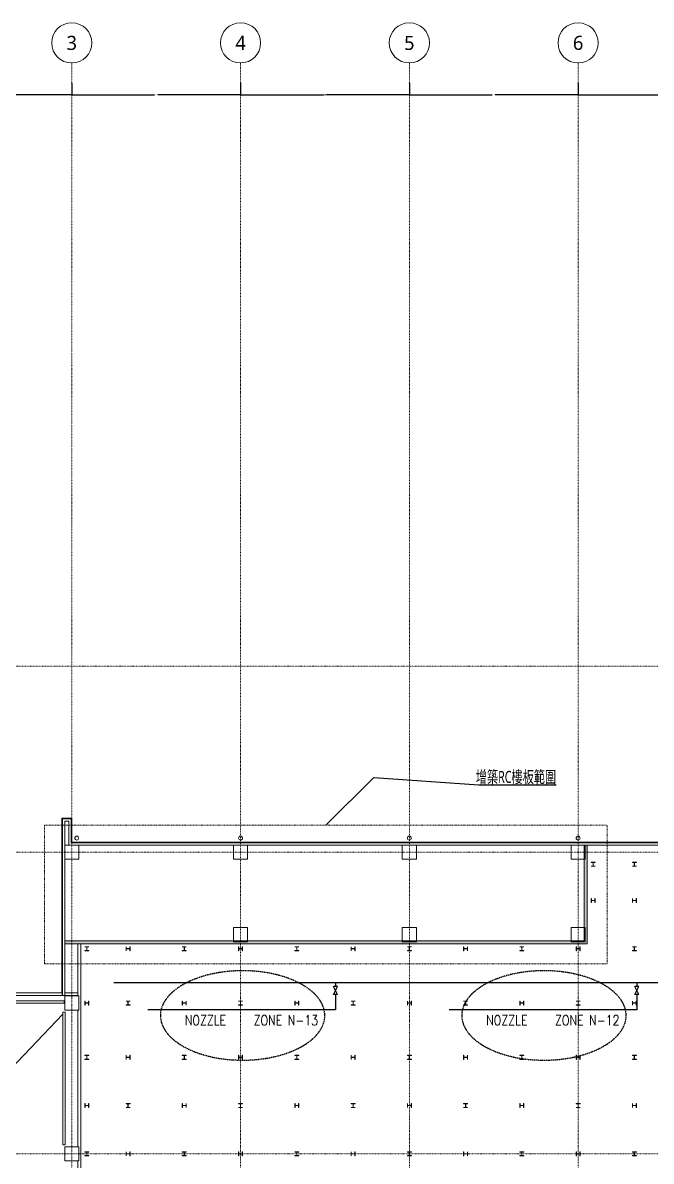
# Model space of a CAD drawing. Extents: x -32000 to 362567, y -29000 to 144214.
# Drawn here: x 15561 to 46839, y 74632 to 131250 of the extents above; entities that cross this region are included whole.
import ezdxf
from ezdxf.enums import TextEntityAlignment as Align

# ---------------------------------------------------------------- set-up
doc = ezdxf.new("R2010")
doc.units = 0
doc.header["$LTSCALE"] = 10
for name, pattern in [('H12PL25$0$JJP_三點線', [0.9, 0.3, -0.15, 0, -0.15, 0, -0.15, 0, -0.15]), ('H12PL25$0$JJP_虛線(退縮線、投影線、地下室範圍、非屬本工程、圖面分區)', [0.45, 0.3, -0.15]), ('H12PL25$0$TAI_虛線', [5.644, 2.822, -2.822]), ('XFM1P20-HI FOG-200K$0$HIDDEN', [9.525, 6.35, -3.175])]:
    doc.linetypes.add(name, pattern=pattern)
for name, color, linetype in [('H12PL25$0$A-DIM', 252, 'Continuous'), ('H12PL25$0$A-OBJE-2D', 252, 'Continuous'), ('H12PL25$0$A-OBJE-MEP', 252, 'Continuous'), ('H12PL25$0$A-TEXT-修改說明.200K', 252, 'Continuous'), ('H12PL25$0$A-WALL-EX', 252, 'Continuous'), ('H12PL25$0$A-WALL-IN', 252, 'Continuous'), ('H12PL25$0$Hattch', 252, 'Continuous'), ('H12PL25$0$S-COL', 252, 'Continuous'), ('H12PL25$0$S-GRID', 252, 'Continuous'), ('XFM1P20-HI FOG-200K$0$M-CWTR-TEXT', 4, 'Continuous'), ('XFM1P20-HI FOG-200K$0$M-PIPE-CHWR20', 110, 'Continuous'), ('XFM1P20-HI FOG-200K$0$M-PIPE-FITTING', 2, 'Continuous')]:
    doc.layers.add(name, color=color, linetype=linetype)
doc.styles.add('H12PL25$0$dim-txt', font='isocp.shx', dxfattribs={"width": 0.7, "bigfont": 'chineset.shx'})
doc.styles.add('H12PL25$0$Standard', font='', dxfattribs={"width": 0.8})
doc.styles.add('XFM1P20-HI FOG-200K$0$12P7-XCM2P10$0$AA-TXT', font='simplex.shx', dxfattribs={"bigfont": 'china.shx'})
doc.styles.get('H12PL25$0$Standard').set_extended_font_data('Microsoft JhengHei')
doc.dimstyles.new('H12PL25$0$ARCH-dim-200MM', dxfattribs={"dimscale": 200, "dimtxt": 0.3, "dimasz": 0.1, "dimexe": 0.1, "dimexo": 0.1, "dimgap": 0.05, "dimtad": 1, "dimdec": 0, "dimlfac": 10, "dimrnd": 0.5, "dimdsep": 46, "dimtxsty": 'H12PL25$0$dim-txt', "dimblk": 'H12PL25$0$_Dot', "dimcen": 2, "dimclrd": 256, "dimclre": 256, "dimclrt": 256, "dimadec": 0, "dimazin": 0, "dimtfac": 1, "dimtix": 1, "dimtmove": 2, "dimatfit": 3, "dimldrblk": 'H12PL25$0$_OBLIQUE', "dimfxl": 1, "dimtvp": 1, "dimtolj": 1, "dimarcsym": 0})

# ---------------------------------------------------------------- blocks, each defined once
blk = doc.blocks.new('*D100')
at = {"layer": 'DEFPOINTS', "color": 0, "linetype": 'Continuous', "transparency": 16777216}
for p in [(9000, 128250), (18000, 128250), (18000, 127670)]:
    blk.add_point(p, dxfattribs=at)
at = {"layer": 'H12PL25$0$A-DIM', "linetype": 'Continuous', "lineweight": -2, "transparency": 16777216}
for p, q in [((9000, 128230), (9000, 127650)), ((18000, 128230), (18000, 127650)), ((9020, 127670), (13422, 127670)), ((17980, 127670), (13578, 127670))]:
    blk.add_line(p, q, dxfattribs=at)
at = {"layer": 'H12PL25$0$A-DIM', "linetype": 'Continuous', "lineweight": 0, "transparency": 16777216, "insert": (13500, 127670), "char_height": 60, "attachment_point": 5, "style": 'H12PL25$0$dim-txt'}
blk.add_mtext('\\A1;90000', dxfattribs=at)
blk = doc.blocks.new('H12PL25$0$_Dot')
blk = doc.blocks.new('H12PL25$0$_OBLIQUE')
at = {"color": 0, "linetype": 'ByBlock', "lineweight": -2}
blk.add_line((-0.5, -0.5), (0.5, 0.5), dxfattribs=at)
blk = doc.blocks.new('*D101')
at = {"layer": 'DEFPOINTS', "color": 0, "linetype": 'Continuous', "transparency": 16777216}
for p in [(18000, 128250), (26400, 128250), (26400, 127670)]:
    blk.add_point(p, dxfattribs=at)
at = {"layer": 'H12PL25$0$A-DIM', "linetype": 'Continuous', "lineweight": -2, "transparency": 16777216}
for p, q in [((18000, 128230), (18000, 127650)), ((26400, 128230), (26400, 127650)), ((18020, 127670), (22121, 127670)), ((26380, 127670), (22279, 127670))]:
    blk.add_line(p, q, dxfattribs=at)
at = {"layer": 'H12PL25$0$A-DIM', "linetype": 'Continuous', "lineweight": 0, "transparency": 16777216, "insert": (22200, 127670), "char_height": 60, "attachment_point": 5, "style": 'H12PL25$0$dim-txt'}
blk.add_mtext('\\A1;84000', dxfattribs=at)
blk = doc.blocks.new('*D102')
at = {"layer": 'DEFPOINTS', "color": 0, "linetype": 'Continuous', "transparency": 16777216}
for p in [(26400, 128250), (34800, 128250), (34800, 127670)]:
    blk.add_point(p, dxfattribs=at)
at = {"layer": 'H12PL25$0$A-DIM', "linetype": 'Continuous', "lineweight": -2, "transparency": 16777216}
for p, q in [((26400, 128230), (26400, 127650)), ((34800, 128230), (34800, 127650)), ((26420, 127670), (30521, 127670)), ((34780, 127670), (30679, 127670))]:
    blk.add_line(p, q, dxfattribs=at)
at = {"layer": 'H12PL25$0$A-DIM', "linetype": 'Continuous', "lineweight": 0, "transparency": 16777216, "insert": (30600, 127670), "char_height": 60, "attachment_point": 5, "style": 'H12PL25$0$dim-txt'}
blk.add_mtext('\\A1;84000', dxfattribs=at)
blk = doc.blocks.new('*D103')
at = {"layer": 'DEFPOINTS', "color": 0, "linetype": 'Continuous', "transparency": 16777216}
for p in [(34800, 128250), (43200, 128250), (43200, 127670)]:
    blk.add_point(p, dxfattribs=at)
at = {"layer": 'H12PL25$0$A-DIM', "linetype": 'Continuous', "lineweight": -2, "transparency": 16777216}
for p, q in [((34800, 128230), (34800, 127650)), ((43200, 128230), (43200, 127650)), ((34820, 127670), (38921, 127670)), ((43180, 127670), (39079, 127670))]:
    blk.add_line(p, q, dxfattribs=at)
at = {"layer": 'H12PL25$0$A-DIM', "linetype": 'Continuous', "lineweight": 0, "transparency": 16777216, "insert": (39000, 127670), "char_height": 60, "attachment_point": 5, "style": 'H12PL25$0$dim-txt'}
blk.add_mtext('\\A1;84000', dxfattribs=at)
blk = doc.blocks.new('*D104')
at = {"layer": 'DEFPOINTS', "color": 0, "linetype": 'Continuous', "transparency": 16777216}
for p in [(43200, 128250), (51600, 128250), (51600, 127670)]:
    blk.add_point(p, dxfattribs=at)
at = {"layer": 'H12PL25$0$A-DIM', "linetype": 'Continuous', "lineweight": -2, "transparency": 16777216}
for p, q in [((43200, 128230), (43200, 127650)), ((51600, 128230), (51600, 127650)), ((43220, 127670), (47321, 127670)), ((51580, 127670), (47479, 127670))]:
    blk.add_line(p, q, dxfattribs=at)
at = {"layer": 'H12PL25$0$A-DIM', "linetype": 'Continuous', "lineweight": 0, "transparency": 16777216, "insert": (47400, 127670), "char_height": 60, "attachment_point": 5, "style": 'H12PL25$0$dim-txt'}
blk.add_mtext('\\A1;84000', dxfattribs=at)
blk = doc.blocks.new('XFM1P20-HI FOG-200K$0$A$Ce98573ec')
at = {"layer": 'XFM1P20-HI FOG-200K$0$M-PIPE-FITTING', "ltscale": 0.1}
for p, q in [((2, 0), (0, 4)), ((0, 0), (2, 4)), ((0, 4), (2, 4)), ((0, 0), (2, 0))]:
    blk.add_line(p, q, dxfattribs=at)
blk = doc.blocks.new('XFM1P20-HI FOG-200K')
at = {"layer": 'XFM1P20-HI FOG-200K$0$M-PIPE-CHWR20'}
for p, q in [((175590, 83510), (20101, 83510)), ((31127, 83510), (31127, 83317)), ((46125, 83510), (46125, 83317)), ((31127, 82917), (31127, 82160)), ((46125, 82917), (46125, 82160)), ((31127, 82160), (21782, 82160)), ((46125, 82160), (36780, 82160))]:
    blk.add_line(p, q, dxfattribs=at)
at = {"layer": 'XFM1P20-HI FOG-200K$0$M-PIPE-CHWR20', "color": 1, "linetype": 'XFM1P20-HI FOG-200K$0$HIDDEN', "extrusion": (0, 0, -1)}
for centre in [(26502, 81882), (41500, 81882)]:
    blk.add_ellipse(centre, major_axis=(-4090, 0), ratio=0.543579, dxfattribs=at)
at = {"xscale": -100, "yscale": 100, "zscale": 100}
for p in [(31227, 82917), (46225, 82917)]:
    blk.add_blockref('XFM1P20-HI FOG-200K$0$A$Ce98573ec', p, dxfattribs=at)
at = {"layer": 'XFM1P20-HI FOG-200K$0$M-CWTR-TEXT', "style": 'XFM1P20-HI FOG-200K$0$12P7-XCM2P10$0$AA-TXT', "width": 0.8}
for s, p in [('NOZZLE', (23626, 81641)), ('ZONE N-13', (27052, 81641)), ('NOZZLE', (38624, 81641)), ('ZONE N-12', (42050, 81641))]:
    blk.add_text(s, height=500, dxfattribs=at).set_placement(p, align=Align.MIDDLE_LEFT)
blk = doc.blocks.new('H12PL25')
at = {"layer": 'H12PL25$0$Hattch', "linetype": 'Continuous', "lineweight": 0}
blk.add_hatch(color=256, dxfattribs=at).paths.add_polyline_path([(17650, 85600), (43500, 85600), (43500, 90350), (43650, 90350), (43650, 85450), (17650, 85450)])
at = {"layer": 'H12PL25$0$A-OBJE-2D', "lineweight": 0}
blk.add_line((0, 63510), (17550, 81950), dxfattribs=at)
at = {"layer": 'H12PL25$0$A-OBJE-MEP', "lineweight": 0, "flags": 128}
for points in [[(18345, 90700, 1), (18155, 90700, 1)], [(26495, 90700, 1), (26305, 90700, 1)], [(34895, 90700, 1), (34705, 90700, 1)], [(43295, 90700, 1), (43105, 90700, 1)]]:
    blk.add_lwpolyline(points, format="xyb", close=True, dxfattribs=at)
at = {"layer": 'H12PL25$0$A-OBJE-MEP', "lineweight": 0}
for centre in [(18250, 90700), (26400, 90700), (34800, 90700), (43200, 90700)]:
    blk.add_circle(centre, 100, dxfattribs=at)
at = {"layer": 'H12PL25$0$A-TEXT-修改說明.200K', "linetype": 'H12PL25$0$TAI_虛線', "lineweight": 0}
blk.add_lwpolyline([(44650, 84450), (16650, 84450), (16650, 91350), (44650, 91350)], close=True, dxfattribs=at)
at = {"layer": 'H12PL25$0$A-WALL-EX', "lineweight": 0}
for p, q in [((17650, 91665), (17535, 91665)), ((17650, 91665), (17535, 91665)), ((17535, 83000), (17535, 91665)), ((17650, 91665), (17850, 91665)), ((17965, 91665), (17850, 91665)), ((17965, 91665), (17850, 91665)), ((17965, 91665), (17965, 90500)), ((17965, 90500), (17965, 90465)), ((17965, 90465), (18000, 90465)), ((17965, 90465), (18000, 90465)), ((18000, 90465), (68150, 90465)), ((17535, 83000), (17535, 82880)), ((17535, 83000), (17535, 82880)), ((17535, 83000), (17535, 82880)), ((17535, 82880), (17535, 82972)), ((17535, 82880), (17535, 82972)), ((17535, 82880), (17650, 82880)), ((17535, 82880), (17650, 82880)), ((17650, 82880), (17650, 83000)), ((17650, 82880), (17650, 83000)), ((17650, 82880), (17650, 83000))]:
    blk.add_line(p, q, dxfattribs=at)
at = {"layer": 'H12PL25$0$A-WALL-EX', "linetype": 'H12PL25$0$JJP_虛線(退縮線、投影線、地下室範圍、非屬本工程、圖面分區)', "lineweight": 0}
blk.add_line((17517.5, 82999.97), (-380, 82999.97), dxfattribs=at)
at = {"layer": 'H12PL25$0$A-WALL-EX', "lineweight": 0, "flags": 128}
for points in [[(17500, 83000), (17500, 91700)], [(17500, 83000), (17500, 91700)], [(17500, 83000), (17500, 91700)], [(17500, 91700), (17535, 91700)], [(17500, 91700), (17500, 83000)], [(17965, 91700), (17535, 91700)], [(17650, 91550), (17850, 91550)], [(17650, 83000), (17650, 91550)], [(17850, 91550), (17850, 90350)], [(18000, 91700), (17965, 91700)], [(18000, 90500), (18000, 91700)], [(17850, 90350), (17965, 90350)], [(17850, 90350), (17965, 90350)], [(17965, 90350), (68150, 90350)], [(18000, 90500), (68150, 90500)], [(18000, 90500), (68150, 90500)], [(18000, 90500), (68150, 90500)], [(68150, 90500), (18000, 90500)], [(17535, 83000), (-380, 83000)], [(-380, 82880), (18300, 82880)], [(17500, 83000), (17535, 83000)], [(17650, 82880), (17535, 82880)], [(17650, 82880), (17535, 82880)], [(18300, 83000), (17650, 83000)], [(18300, 83000), (18300, 82880)]]:
    blk.add_lwpolyline(points, dxfattribs=at)
at = {"layer": 'H12PL25$0$A-WALL-EX', "linetype": 'H12PL25$0$JJP_虛線(退縮線、投影線、地下室範圍、非屬本工程、圖面分區)', "lineweight": 0, "flags": 128}
for points in [[(17517.5, 83000), (-500, 83000)], [(-380, 82879.97), (17517.5, 82879.97)], [(17517.5, 83000), (17517.5, 82999.97)], [(17517.5, 82999.97), (17517.5, 82879.97)]]:
    blk.add_lwpolyline(points, dxfattribs=at)
at = {"layer": 'H12PL25$0$A-WALL-IN', "lineweight": 0, "flags": 128}
for points in [[(43500, 90350), (43650, 90350)], [(43650, 85600), (43650, 90350)], [(43500, 89650), (43500, 86250)], [(26050, 85600), (17650, 85600)], [(17650, 85450), (17650, 85600)], [(34450, 85600), (26750, 85600)], [(42850, 85600), (35150, 85600)], [(43650, 85450), (43650, 85600)], [(17650, 85450), (43650, 85450)], [(18300, 85450), (18300, 82850)], [(18450, 85450), (18300, 85450)], [(18450, 450), (18450, 85450)], [(17615, 82612.5), (385, 82612.5)], [(385, 82500), (17615, 82500)], [(17615, 82500), (17615, 82612.5)], [(18300, 82150), (18300, 75350)], [(17672, 82050), (17550, 82050)], [(17550, 82050), (17550, 75450)], [(17672, 75450), (17672, 82050)], [(17550, 75450), (17672, 75450)], [(18300, 74650), (18300, 60350)]]:
    blk.add_lwpolyline(points, dxfattribs=at)
at = {"layer": 'H12PL25$0$Hattch', "lineweight": 0, "flags": 128}
blk.add_lwpolyline([(17650, 85600), (43500, 85600), (43500, 90350), (43650, 90350), (43650, 85450), (17650, 85450)], close=True, dxfattribs=at)
at = {"layer": 'H12PL25$0$S-COL', "lineweight": 0, "flags": 128}
for points in [[(17650, 89650), (18350, 89650), (18350, 90350)], [(17850, 90350), (17650, 90350)], [(26050, 90350), (26050, 89650), (26750, 89650), (26750, 90350)], [(34450, 90350), (34450, 89650), (35150, 89650), (35150, 90350)], [(42850, 90350), (42850, 89650), (43550, 89650), (43550, 90350)]]:
    blk.add_lwpolyline(points, dxfattribs=at)
for points in [[(44050, 89299.5), (44050, 89311.5), (43967, 89311.5, -0.41421356), (43954, 89324.5), (43954, 89474.5, -0.41421356), (43967, 89487.5), (44050, 89487.5), (44050, 89499.5), (43850, 89499.5), (43850, 89487.5), (43933, 89487.5, -0.41421356), (43946, 89474.5), (43946, 89324.5, -0.41421356), (43933, 89311.5), (43850, 89311.5), (43850, 89299.5)], [(46100, 89299.5), (46100, 89311.5), (46017, 89311.5, -0.41421356), (46004, 89324.5), (46004, 89474.5, -0.41421356), (46017, 89487.5), (46100, 89487.5), (46100, 89499.5), (45900, 89499.5), (45900, 89487.5), (45983, 89487.5, -0.41421356), (45996, 89474.5), (45996, 89324.5, -0.41421356), (45983, 89311.5), (45900, 89311.5), (45900, 89299.5)], [(44050, 87700), (44038, 87700), (44038, 87617, -0.41421356), (44025, 87604), (43875, 87604, -0.41421356), (43862, 87617), (43862, 87700), (43850, 87700), (43850, 87500), (43862, 87500), (43862, 87583, -0.41421356), (43875, 87596), (44025, 87596, -0.41421356), (44038, 87583), (44038, 87500), (44050, 87500)], [(46100, 87700), (46088, 87700), (46088, 87617, -0.41421356), (46075, 87604), (45925, 87604, -0.41421356), (45912, 87617), (45912, 87700), (45900, 87700), (45900, 87500), (45912, 87500), (45912, 87583, -0.41421356), (45925, 87596), (46075, 87596, -0.41421356), (46088, 87583), (46088, 87500), (46100, 87500)], [(18850, 85100), (18850, 85112), (18767, 85112, -0.41421356), (18754, 85125), (18754, 85275, -0.41421356), (18767, 85288), (18850, 85288), (18850, 85300), (18650, 85300), (18650, 85288), (18733, 85288, -0.41421356), (18746, 85275), (18746, 85125, -0.41421356), (18733, 85112), (18650, 85112), (18650, 85100)], [(20900, 85300), (20888, 85300), (20888, 85217, -0.41421356), (20875, 85204), (20725, 85204, -0.41421356), (20712, 85217), (20712, 85300), (20700, 85300), (20700, 85100), (20712, 85100), (20712, 85183, -0.41421356), (20725, 85196), (20875, 85196, -0.41421356), (20888, 85183), (20888, 85100), (20900, 85100)], [(23700, 85100), (23700, 85112), (23617, 85112, -0.41421356), (23604, 85125), (23604, 85275, -0.41421356), (23617, 85288), (23700, 85288), (23700, 85300), (23500, 85300), (23500, 85288), (23583, 85288, -0.41421356), (23596, 85275), (23596, 85125, -0.41421356), (23583, 85112), (23500, 85112), (23500, 85100)], [(26500, 85300), (26488, 85300), (26488, 85217, -0.41421356), (26475, 85204), (26325, 85204, -0.41421356), (26312, 85217), (26312, 85300), (26300, 85300), (26300, 85100), (26312, 85100), (26312, 85183, -0.41421356), (26325, 85196), (26475, 85196, -0.41421356), (26488, 85183), (26488, 85100), (26500, 85100)], [(29300, 85100), (29300, 85112), (29217, 85112, -0.41421356), (29204, 85125), (29204, 85275, -0.41421356), (29217, 85288), (29300, 85288), (29300, 85300), (29100, 85300), (29100, 85288), (29183, 85288, -0.41421356), (29196, 85275), (29196, 85125, -0.41421356), (29183, 85112), (29100, 85112), (29100, 85100)], [(32100, 85300), (32088, 85300), (32088, 85217, -0.41421356), (32075, 85204), (31925, 85204, -0.41421356), (31912, 85217), (31912, 85300), (31900, 85300), (31900, 85100), (31912, 85100), (31912, 85183, -0.41421356), (31925, 85196), (32075, 85196, -0.41421356), (32088, 85183), (32088, 85100), (32100, 85100)], [(34900, 85100), (34900, 85112), (34817, 85112, -0.41421356), (34804, 85125), (34804, 85275, -0.41421356), (34817, 85288), (34900, 85288), (34900, 85300), (34700, 85300), (34700, 85288), (34783, 85288, -0.41421356), (34796, 85275), (34796, 85125, -0.41421356), (34783, 85112), (34700, 85112), (34700, 85100)], [(37700, 85300), (37688, 85300), (37688, 85217, -0.41421356), (37675, 85204), (37525, 85204, -0.41421356), (37512, 85217), (37512, 85300), (37500, 85300), (37500, 85100), (37512, 85100), (37512, 85183, -0.41421356), (37525, 85196), (37675, 85196, -0.41421356), (37688, 85183), (37688, 85100), (37700, 85100)], [(40500, 85100), (40500, 85112), (40417, 85112, -0.41421356), (40404, 85125), (40404, 85275, -0.41421356), (40417, 85288), (40500, 85288), (40500, 85300), (40300, 85300), (40300, 85288), (40383, 85288, -0.41421356), (40396, 85275), (40396, 85125, -0.41421356), (40383, 85112), (40300, 85112), (40300, 85100)], [(43300, 85300), (43288, 85300), (43288, 85217, -0.41421356), (43275, 85204), (43125, 85204, -0.41421356), (43112, 85217), (43112, 85300), (43100, 85300), (43100, 85100), (43112, 85100), (43112, 85183, -0.41421356), (43125, 85196), (43275, 85196, -0.41421356), (43288, 85183), (43288, 85100), (43300, 85100)], [(46100, 85100), (46100, 85112), (46017, 85112, -0.41421356), (46004, 85125), (46004, 85275, -0.41421356), (46017, 85288), (46100, 85288), (46100, 85300), (45900, 85300), (45900, 85288), (45983, 85288, -0.41421356), (45996, 85275), (45996, 85125, -0.41421356), (45983, 85112), (45900, 85112), (45900, 85100)], [(18850, 82600), (18838, 82600), (18838, 82517, -0.41421356), (18825, 82504), (18675, 82504, -0.41421356), (18662, 82517), (18662, 82600), (18650, 82600), (18650, 82400), (18662, 82400), (18662, 82483, -0.41421356), (18675, 82496), (18825, 82496, -0.41421356), (18838, 82483), (18838, 82400), (18850, 82400)], [(20900, 82400), (20900, 82412), (20817, 82412, -0.41421356), (20804, 82425), (20804, 82575, -0.41421356), (20817, 82588), (20900, 82588), (20900, 82600), (20700, 82600), (20700, 82588), (20783, 82588, -0.41421356), (20796, 82575), (20796, 82425, -0.41421356), (20783, 82412), (20700, 82412), (20700, 82400)], [(23700, 82600), (23688, 82600), (23688, 82517, -0.41421356), (23675, 82504), (23525, 82504, -0.41421356), (23512, 82517), (23512, 82600), (23500, 82600), (23500, 82400), (23512, 82400), (23512, 82483, -0.41421356), (23525, 82496), (23675, 82496, -0.41421356), (23688, 82483), (23688, 82400), (23700, 82400)], [(26500, 82400), (26500, 82412), (26417, 82412, -0.41421356), (26404, 82425), (26404, 82575, -0.41421356), (26417, 82588), (26500, 82588), (26500, 82600), (26300, 82600), (26300, 82588), (26383, 82588, -0.41421356), (26396, 82575), (26396, 82425, -0.41421356), (26383, 82412), (26300, 82412), (26300, 82400)], [(29300, 82600), (29288, 82600), (29288, 82517, -0.41421356), (29275, 82504), (29125, 82504, -0.41421356), (29112, 82517), (29112, 82600), (29100, 82600), (29100, 82400), (29112, 82400), (29112, 82483, -0.41421356), (29125, 82496), (29275, 82496, -0.41421356), (29288, 82483), (29288, 82400), (29300, 82400)], [(32100, 82400), (32100, 82412), (32017, 82412, -0.41421356), (32004, 82425), (32004, 82575, -0.41421356), (32017, 82588), (32100, 82588), (32100, 82600), (31900, 82600), (31900, 82588), (31983, 82588, -0.41421356), (31996, 82575), (31996, 82425, -0.41421356), (31983, 82412), (31900, 82412), (31900, 82400)], [(34900, 82600), (34888, 82600), (34888, 82517, -0.41421356), (34875, 82504), (34725, 82504, -0.41421356), (34712, 82517), (34712, 82600), (34700, 82600), (34700, 82400), (34712, 82400), (34712, 82483, -0.41421356), (34725, 82496), (34875, 82496, -0.41421356), (34888, 82483), (34888, 82400), (34900, 82400)], [(37700, 82400), (37700, 82412), (37617, 82412, -0.41421356), (37604, 82425), (37604, 82575, -0.41421356), (37617, 82588), (37700, 82588), (37700, 82600), (37500, 82600), (37500, 82588), (37583, 82588, -0.41421356), (37596, 82575), (37596, 82425, -0.41421356), (37583, 82412), (37500, 82412), (37500, 82400)], [(40500, 82600), (40488, 82600), (40488, 82517, -0.41421356), (40475, 82504), (40325, 82504, -0.41421356), (40312, 82517), (40312, 82600), (40300, 82600), (40300, 82400), (40312, 82400), (40312, 82483, -0.41421356), (40325, 82496), (40475, 82496, -0.41421356), (40488, 82483), (40488, 82400), (40500, 82400)], [(43300, 82400), (43300, 82412), (43217, 82412, -0.41421356), (43204, 82425), (43204, 82575, -0.41421356), (43217, 82588), (43300, 82588), (43300, 82600), (43100, 82600), (43100, 82588), (43183, 82588, -0.41421356), (43196, 82575), (43196, 82425, -0.41421356), (43183, 82412), (43100, 82412), (43100, 82400)], [(46100, 82600), (46088, 82600), (46088, 82517, -0.41421356), (46075, 82504), (45925, 82504, -0.41421356), (45912, 82517), (45912, 82600), (45900, 82600), (45900, 82400), (45912, 82400), (45912, 82483, -0.41421356), (45925, 82496), (46075, 82496, -0.41421356), (46088, 82483), (46088, 82400), (46100, 82400)], [(18850, 79700), (18850, 79712), (18767, 79712, -0.41421356), (18754, 79725), (18754, 79875, -0.41421356), (18767, 79888), (18850, 79888), (18850, 79900), (18650, 79900), (18650, 79888), (18733, 79888, -0.41421356), (18746, 79875), (18746, 79725, -0.41421356), (18733, 79712), (18650, 79712), (18650, 79700)], [(20900, 79900), (20888, 79900), (20888, 79817, -0.41421356), (20875, 79804), (20725, 79804, -0.41421356), (20712, 79817), (20712, 79900), (20700, 79900), (20700, 79700), (20712, 79700), (20712, 79783, -0.41421356), (20725, 79796), (20875, 79796, -0.41421356), (20888, 79783), (20888, 79700), (20900, 79700)], [(23700, 79700), (23700, 79712), (23617, 79712, -0.41421356), (23604, 79725), (23604, 79875, -0.41421356), (23617, 79888), (23700, 79888), (23700, 79900), (23500, 79900), (23500, 79888), (23583, 79888, -0.41421356), (23596, 79875), (23596, 79725, -0.41421356), (23583, 79712), (23500, 79712), (23500, 79700)], [(26500, 79900), (26488, 79900), (26488, 79817, -0.41421356), (26475, 79804), (26325, 79804, -0.41421356), (26312, 79817), (26312, 79900), (26300, 79900), (26300, 79700), (26312, 79700), (26312, 79783, -0.41421356), (26325, 79796), (26475, 79796, -0.41421356), (26488, 79783), (26488, 79700), (26500, 79700)], [(29300, 79700), (29300, 79712), (29217, 79712, -0.41421356), (29204, 79725), (29204, 79875, -0.41421356), (29217, 79888), (29300, 79888), (29300, 79900), (29100, 79900), (29100, 79888), (29183, 79888, -0.41421356), (29196, 79875), (29196, 79725, -0.41421356), (29183, 79712), (29100, 79712), (29100, 79700)], [(32100, 79900), (32088, 79900), (32088, 79817, -0.41421356), (32075, 79804), (31925, 79804, -0.41421356), (31912, 79817), (31912, 79900), (31900, 79900), (31900, 79700), (31912, 79700), (31912, 79783, -0.41421356), (31925, 79796), (32075, 79796, -0.41421356), (32088, 79783), (32088, 79700), (32100, 79700)], [(34900, 79700), (34900, 79712), (34817, 79712, -0.41421356), (34804, 79725), (34804, 79875, -0.41421356), (34817, 79888), (34900, 79888), (34900, 79900), (34700, 79900), (34700, 79888), (34783, 79888, -0.41421356), (34796, 79875), (34796, 79725, -0.41421356), (34783, 79712), (34700, 79712), (34700, 79700)], [(37700, 79900), (37688, 79900), (37688, 79817, -0.41421356), (37675, 79804), (37525, 79804, -0.41421356), (37512, 79817), (37512, 79900), (37500, 79900), (37500, 79700), (37512, 79700), (37512, 79783, -0.41421356), (37525, 79796), (37675, 79796, -0.41421356), (37688, 79783), (37688, 79700), (37700, 79700)], [(40500, 79700), (40500, 79712), (40417, 79712, -0.41421356), (40404, 79725), (40404, 79875, -0.41421356), (40417, 79888), (40500, 79888), (40500, 79900), (40300, 79900), (40300, 79888), (40383, 79888, -0.41421356), (40396, 79875), (40396, 79725, -0.41421356), (40383, 79712), (40300, 79712), (40300, 79700)], [(43300, 79900), (43288, 79900), (43288, 79817, -0.41421356), (43275, 79804), (43125, 79804, -0.41421356), (43112, 79817), (43112, 79900), (43100, 79900), (43100, 79700), (43112, 79700), (43112, 79783, -0.41421356), (43125, 79796), (43275, 79796, -0.41421356), (43288, 79783), (43288, 79700), (43300, 79700)], [(46100, 79700), (46100, 79712), (46017, 79712, -0.41421356), (46004, 79725), (46004, 79875, -0.41421356), (46017, 79888), (46100, 79888), (46100, 79900), (45900, 79900), (45900, 79888), (45983, 79888, -0.41421356), (45996, 79875), (45996, 79725, -0.41421356), (45983, 79712), (45900, 79712), (45900, 79700)], [(18850, 77500), (18838, 77500), (18838, 77417, -0.41421356), (18825, 77404), (18675, 77404, -0.41421356), (18662, 77417), (18662, 77500), (18650, 77500), (18650, 77300), (18662, 77300), (18662, 77383, -0.41421356), (18675, 77396), (18825, 77396, -0.41421356), (18838, 77383), (18838, 77300), (18850, 77300)], [(20900, 77300), (20900, 77312), (20817, 77312, -0.41421356), (20804, 77325), (20804, 77475, -0.41421356), (20817, 77488), (20900, 77488), (20900, 77500), (20700, 77500), (20700, 77488), (20783, 77488, -0.41421356), (20796, 77475), (20796, 77325, -0.41421356), (20783, 77312), (20700, 77312), (20700, 77300)], [(23700, 77500), (23688, 77500), (23688, 77417, -0.41421356), (23675, 77404), (23525, 77404, -0.41421356), (23512, 77417), (23512, 77500), (23500, 77500), (23500, 77300), (23512, 77300), (23512, 77383, -0.41421356), (23525, 77396), (23675, 77396, -0.41421356), (23688, 77383), (23688, 77300), (23700, 77300)], [(26500, 77300), (26500, 77312), (26417, 77312, -0.41421356), (26404, 77325), (26404, 77475, -0.41421356), (26417, 77488), (26500, 77488), (26500, 77500), (26300, 77500), (26300, 77488), (26383, 77488, -0.41421356), (26396, 77475), (26396, 77325, -0.41421356), (26383, 77312), (26300, 77312), (26300, 77300)], [(29300, 77500), (29288, 77500), (29288, 77417, -0.41421356), (29275, 77404), (29125, 77404, -0.41421356), (29112, 77417), (29112, 77500), (29100, 77500), (29100, 77300), (29112, 77300), (29112, 77383, -0.41421356), (29125, 77396), (29275, 77396, -0.41421356), (29288, 77383), (29288, 77300), (29300, 77300)], [(32100, 77300), (32100, 77312), (32017, 77312, -0.41421356), (32004, 77325), (32004, 77475, -0.41421356), (32017, 77488), (32100, 77488), (32100, 77500), (31900, 77500), (31900, 77488), (31983, 77488, -0.41421356), (31996, 77475), (31996, 77325, -0.41421356), (31983, 77312), (31900, 77312), (31900, 77300)], [(34900, 77500), (34888, 77500), (34888, 77417, -0.41421356), (34875, 77404), (34725, 77404, -0.41421356), (34712, 77417), (34712, 77500), (34700, 77500), (34700, 77300), (34712, 77300), (34712, 77383, -0.41421356), (34725, 77396), (34875, 77396, -0.41421356), (34888, 77383), (34888, 77300), (34900, 77300)], [(37700, 77300), (37700, 77312), (37617, 77312, -0.41421356), (37604, 77325), (37604, 77475, -0.41421356), (37617, 77488), (37700, 77488), (37700, 77500), (37500, 77500), (37500, 77488), (37583, 77488, -0.41421356), (37596, 77475), (37596, 77325, -0.41421356), (37583, 77312), (37500, 77312), (37500, 77300)], [(40500, 77500), (40488, 77500), (40488, 77417, -0.41421356), (40475, 77404), (40325, 77404, -0.41421356), (40312, 77417), (40312, 77500), (40300, 77500), (40300, 77300), (40312, 77300), (40312, 77383, -0.41421356), (40325, 77396), (40475, 77396, -0.41421356), (40488, 77383), (40488, 77300), (40500, 77300)], [(43300, 77300), (43300, 77312), (43217, 77312, -0.41421356), (43204, 77325), (43204, 77475, -0.41421356), (43217, 77488), (43300, 77488), (43300, 77500), (43100, 77500), (43100, 77488), (43183, 77488, -0.41421356), (43196, 77475), (43196, 77325, -0.41421356), (43183, 77312), (43100, 77312), (43100, 77300)], [(46100, 77500), (46088, 77500), (46088, 77417, -0.41421356), (46075, 77404), (45925, 77404, -0.41421356), (45912, 77417), (45912, 77500), (45900, 77500), (45900, 77300), (45912, 77300), (45912, 77383, -0.41421356), (45925, 77396), (46075, 77396, -0.41421356), (46088, 77383), (46088, 77300), (46100, 77300)], [(18850, 74900), (18850, 74912), (18767, 74912, -0.41421356), (18754, 74925), (18754, 75075, -0.41421356), (18767, 75088), (18850, 75088), (18850, 75100), (18650, 75100), (18650, 75088), (18733, 75088, -0.41421356), (18746, 75075), (18746, 74925, -0.41421356), (18733, 74912), (18650, 74912), (18650, 74900)], [(20900, 75100), (20888, 75100), (20888, 75017, -0.41421356), (20875, 75004), (20725, 75004, -0.41421356), (20712, 75017), (20712, 75100), (20700, 75100), (20700, 74900), (20712, 74900), (20712, 74983, -0.41421356), (20725, 74996), (20875, 74996, -0.41421356), (20888, 74983), (20888, 74900), (20900, 74900)], [(23700, 74900), (23700, 74912), (23617, 74912, -0.41421356), (23604, 74925), (23604, 75075, -0.41421356), (23617, 75088), (23700, 75088), (23700, 75100), (23500, 75100), (23500, 75088), (23583, 75088, -0.41421356), (23596, 75075), (23596, 74925, -0.41421356), (23583, 74912), (23500, 74912), (23500, 74900)], [(26500, 75100), (26488, 75100), (26488, 75017, -0.41421356), (26475, 75004), (26325, 75004, -0.41421356), (26312, 75017), (26312, 75100), (26300, 75100), (26300, 74900), (26312, 74900), (26312, 74983, -0.41421356), (26325, 74996), (26475, 74996, -0.41421356), (26488, 74983), (26488, 74900), (26500, 74900)], [(29300, 74900), (29300, 74912), (29217, 74912, -0.41421356), (29204, 74925), (29204, 75075, -0.41421356), (29217, 75088), (29300, 75088), (29300, 75100), (29100, 75100), (29100, 75088), (29183, 75088, -0.41421356), (29196, 75075), (29196, 74925, -0.41421356), (29183, 74912), (29100, 74912), (29100, 74900)], [(32100, 75100), (32088, 75100), (32088, 75017, -0.41421356), (32075, 75004), (31925, 75004, -0.41421356), (31912, 75017), (31912, 75100), (31900, 75100), (31900, 74900), (31912, 74900), (31912, 74983, -0.41421356), (31925, 74996), (32075, 74996, -0.41421356), (32088, 74983), (32088, 74900), (32100, 74900)], [(34900, 74900), (34900, 74912), (34817, 74912, -0.41421356), (34804, 74925), (34804, 75075, -0.41421356), (34817, 75088), (34900, 75088), (34900, 75100), (34700, 75100), (34700, 75088), (34783, 75088, -0.41421356), (34796, 75075), (34796, 74925, -0.41421356), (34783, 74912), (34700, 74912), (34700, 74900)], [(37700, 75100), (37688, 75100), (37688, 75017, -0.41421356), (37675, 75004), (37525, 75004, -0.41421356), (37512, 75017), (37512, 75100), (37500, 75100), (37500, 74900), (37512, 74900), (37512, 74983, -0.41421356), (37525, 74996), (37675, 74996, -0.41421356), (37688, 74983), (37688, 74900), (37700, 74900)], [(40500, 74900), (40500, 74912), (40417, 74912, -0.41421356), (40404, 74925), (40404, 75075, -0.41421356), (40417, 75088), (40500, 75088), (40500, 75100), (40300, 75100), (40300, 75088), (40383, 75088, -0.41421356), (40396, 75075), (40396, 74925, -0.41421356), (40383, 74912), (40300, 74912), (40300, 74900)], [(43300, 75100), (43288, 75100), (43288, 75017, -0.41421356), (43275, 75004), (43125, 75004, -0.41421356), (43112, 75017), (43112, 75100), (43100, 75100), (43100, 74900), (43112, 74900), (43112, 74983, -0.41421356), (43125, 74996), (43275, 74996, -0.41421356), (43288, 74983), (43288, 74900), (43300, 74900)], [(46100, 74900), (46100, 74912), (46017, 74912, -0.41421356), (46004, 74925), (46004, 75075, -0.41421356), (46017, 75088), (46100, 75088), (46100, 75100), (45900, 75100), (45900, 75088), (45983, 75088, -0.41421356), (45996, 75075), (45996, 74925, -0.41421356), (45983, 74912), (45900, 74912), (45900, 74900)]]:
    blk.add_lwpolyline(points, format="xyb", close=True, dxfattribs=at)
for points in [[(26050, 85550), (26750, 85550), (26750, 86250), (26050, 86250)], [(34450, 85550), (35150, 85550), (35150, 86250), (34450, 86250)], [(42850, 85550), (43550, 85550), (43550, 86250), (42850, 86250)], [(17650, 82150), (18350, 82150), (18350, 82850), (17650, 82850)], [(17650, 74650), (18350, 74650), (18350, 75350), (17650, 75350)]]:
    blk.add_lwpolyline(points, close=True, dxfattribs=at)
at = {"layer": 'H12PL25$0$S-GRID', "linetype": 'H12PL25$0$JJP_三點線', "lineweight": 0}
for p, q in [((18000, 128250), (18000, 129250)), ((26400, 128250), (26400, 129250)), ((34800, 128250), (34800, 129250)), ((43200, 128250), (43200, 129250)), ((18000, 128250), (18000, -28000)), ((26400, 128250), (26400, -28000)), ((34800, 128250), (34800, -28000)), ((43200, 128250), (43200, -28000)), ((-29000, 99250), (289600, 99250)), ((-29000, 90000), (289600, 90000)), ((-29000, 75000), (289600, 75000))]:
    blk.add_line(p, q, dxfattribs=at)
at = {"layer": 'H12PL25$0$S-GRID', "lineweight": 0}
for centre in [(18000, 130250), (26400, 130250), (34800, 130250), (43200, 130250)]:
    blk.add_circle(centre, 1000, dxfattribs=at)
at = {"layer": 'H12PL25$0$S-GRID', "linetype": 'H12PL25$0$JJP_三點線', "lineweight": 0}
for p in [(18000, 128250), (18000, 128250), (26400, 128250), (26400, 128250), (34800, 128250), (34800, 128250), (43200, 128250), (43200, 128250)]:
    blk.add_point(p, dxfattribs=at)
at = {"layer": 'H12PL25$0$A-TEXT-修改說明.200K', "linetype": 'Continuous', "lineweight": 0, "insert": (42103.97, 93711.19), "char_height": 598.4677, "attachment_point": 6, "style": 'H12PL25$0$Standard'}
blk.add_mtext('\\A1;{\\W0.68;增築RC樓板範圍}', dxfattribs=at)
at = {"layer": 'H12PL25$0$S-GRID', "style": 'H12PL25$0$Standard'}
for s, p in [('3', (18000, 130600)), ('4', (26400, 130600)), ('5', (34800, 130600)), ('6', (43200, 130600))]:
    blk.add_text(s, height=700, dxfattribs=at).set_placement(p, align=Align.TOP_CENTER)
at = {"layer": 'H12PL25$0$A-DIM', "linetype": 'Continuous', "lineweight": 0}
for base, p1, p2, picture, middle in [((18000, 127670), (9000, 128250), (18000, 128250), '*D100', (13500, 127670)), ((26400, 127670), (18000, 128250), (26400, 128250), '*D101', (22200, 127670)), ((34800, 127670), (26400, 128250), (34800, 128250), '*D102', (30600, 127670)), ((43200, 127670), (34800, 128250), (43200, 128250), '*D103', (39000, 127670)), ((51600, 127670), (43200, 128250), (51600, 128250), '*D104', (47400, 127670))]:
    dim = blk.add_linear_dim(base=base, p1=p1, p2=p2, dimstyle='H12PL25$0$ARCH-dim-200MM', dxfattribs=at)
    dim.commit()
    dim.dimension.update_dxf_attribs({"geometry": picture, "text_midpoint": middle, "dimtype": 128})
at = {"layer": 'H12PL25$0$A-TEXT-修改說明.200K', "lineweight": 0, "annotation_type": 0, "has_hookline": 1, "hookline_direction": 0, "text_width": 3840.22}
blk.add_leader([(30650, 91350), (33033.49, 93711.19), (38253.75, 93349.02)], dimstyle='H12PL25$0$ARCH-dim-200MM', dxfattribs=at)

msp = doc.modelspace()

# ---------------------------------------------------------------- block references
msp.add_blockref('H12PL25', (0, 0))

# ---------------------------------------------------------------- next in the draw order: block references
msp.add_blockref('XFM1P20-HI FOG-200K', (0, 0))

doc.saveas('drawing.dxf')
